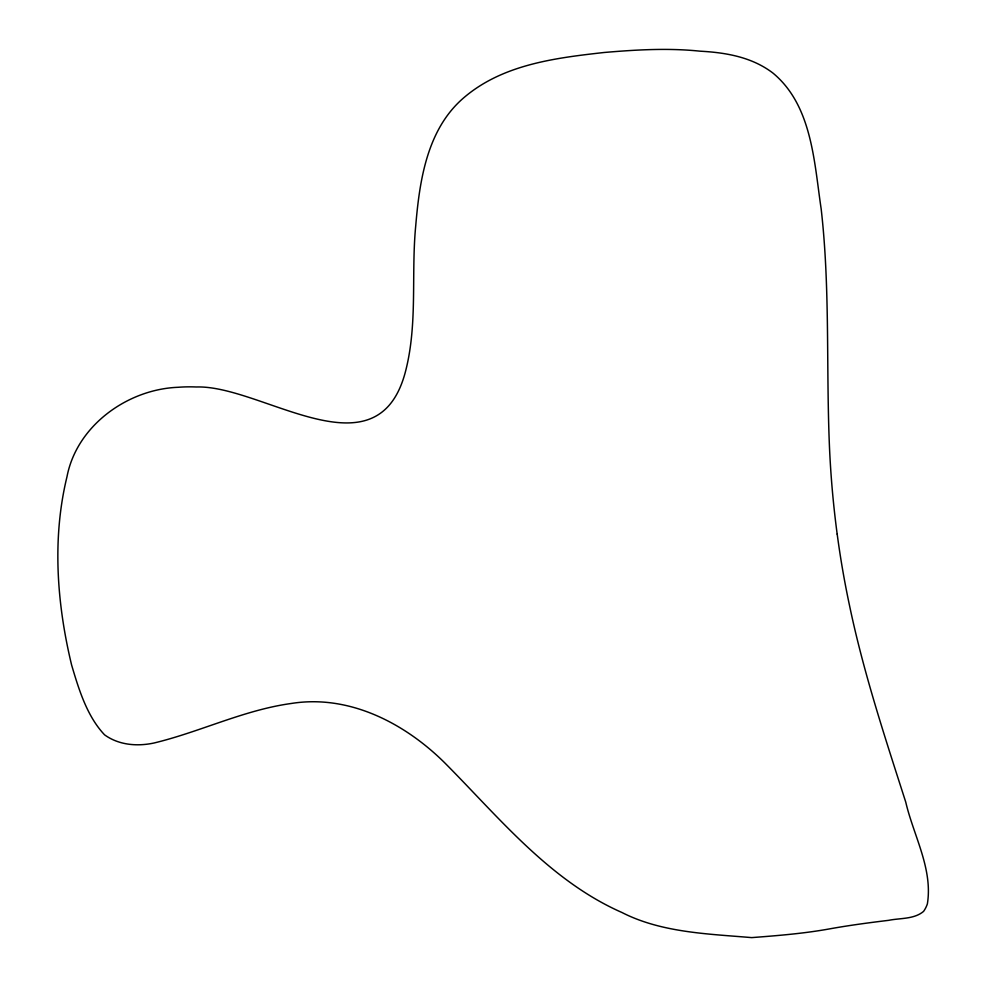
<?xml version="1.0" encoding="UTF-8"?>
<svg xmlns="http://www.w3.org/2000/svg" width="987" height="987" viewBox="0 0 987 987"><rect width="100%" height="100%" fill="white"/><g stroke="black" fill="none" stroke-linecap="round" stroke-linejoin="round"><path stroke-width="1.48" d="M837.173 534.09A985.655 985.655 0 0 1 829.203 440.313C826.316 363.167 829.956 285.724 821.159 208.862C814.152 162.139 812.165 105.56 772.932 73.063C751.946 57.049 725.938 52.57 700.202 51.188C668.261 47.857 636.109 49.745 604.204 52.484C555.188 57.962 502.297 64.476 463.446 98.046C427.013 129.42 419.561 180.547 415.724 225.813C410.999 274.781 417.994 325.007 405.089 373.037C376.38 477.757 261.703 384.77 196.339 386.99A150.135 150.135 0 0 0 178.067 387.286C127.545 389.248 76.764 425.607 66.98 476.758C51.978 538.371 56.851 603.773 71.607 665.004C78.8 689.333 86.955 716.229 104.585 734.846C118.822 745.148 137.205 746.616 153.984 743.014C200.312 731.861 243.764 710.023 291.301 703.472C349.077 694.231 404.633 723.076 444.705 762.815C499.089 817.483 549.648 880.675 621.958 912.506C661.574 932.74 708.185 933.887 751.675 937.613C777.67 935.627 803.714 933.554 829.413 928.915C849.042 925.362 868.807 922.746 888.596 920.34C900.206 917.984 914.036 919.39 923.561 911.408A28.623 28.623 0 0 0 927.373 903.882C933.036 868.856 913.518 835.533 905.758 802.135C884.895 737.116 863.391 672.11 849.449 605.167A932.949 932.949 0 0 1 837.186 534.09"/></g></svg>
